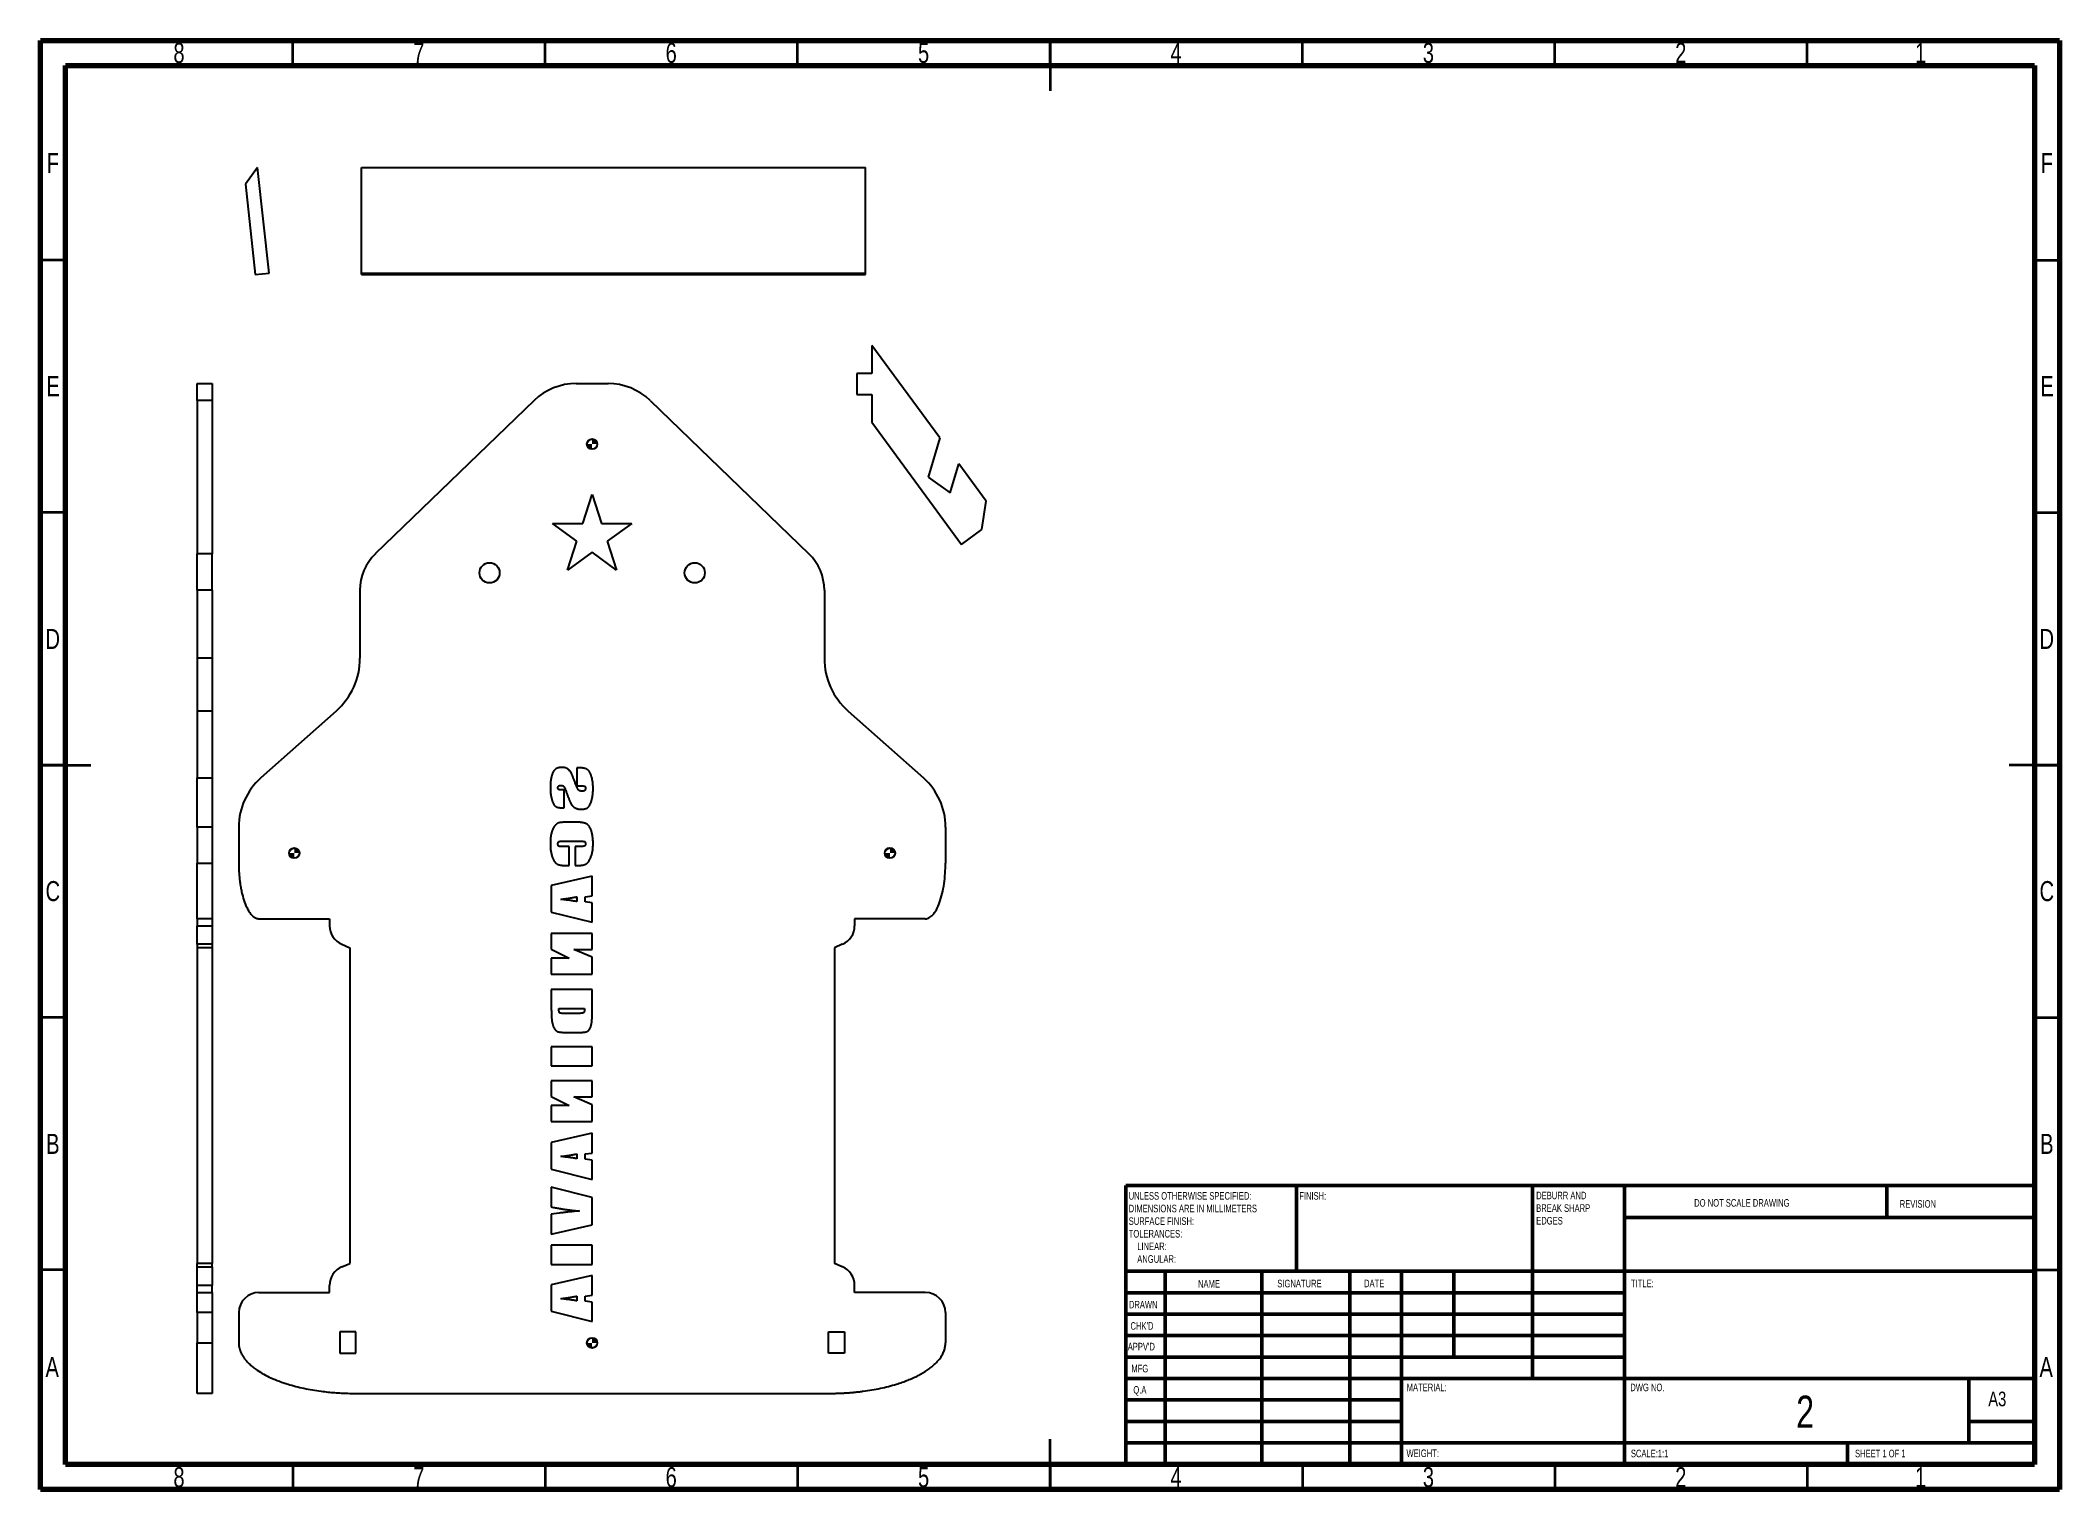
# Model space of a CAD drawing. Header units: millimetres. Extents: x 15 to 415, y 5 to 292.
import ezdxf

# ---------------------------------------------------------------- set-up
doc = ezdxf.new("R2010")
doc.units = ezdxf.units.MM
doc.styles.add('SLDTEXTSTYLE0', font='TXT', dxfattribs={"width": 0.75})
doc.styles.add('SLDTEXTSTYLE1', font='TXT', dxfattribs={"width": 0.686449})
doc.styles.add('SLDTEXTSTYLE2', font='TXT', dxfattribs={"width": 0.6875})

# ---------------------------------------------------------------- blocks, each defined once
blk = doc.blocks.new('SW_DOWELSYMBOL_0')
at = {"linetype": 'Continuous', "lineweight": 0}
h = blk.add_hatch(color=0, dxfattribs=at)
edge = h.paths.add_edge_path(flags=0)
edge.add_arc((0, 0), 1, 180, 270)
edge.add_line((0, -1), (0, 0))
edge.add_line((0, 0), (-1, 0))
h = blk.add_hatch(color=0, dxfattribs=at)
edge = h.paths.add_edge_path(flags=0)
edge.add_arc((0, 0), 1, 0, 90)
edge.add_line((0, 1), (0, 0))
edge.add_line((0, 0), (1, 0))
at = {"color": 0, "linetype": 'Continuous', "lineweight": 0}
blk.add_circle((0, 0), 1, dxfattribs=at)
blk = doc.blocks.new('SW_DOWELSYMBOL_1')
at = {"linetype": 'Continuous', "lineweight": 0}
h = blk.add_hatch(color=0, dxfattribs=at)
edge = h.paths.add_edge_path(flags=0)
edge.add_arc((0, 0), 1, 180, 270)
edge.add_line((0, -1), (0, 0))
edge.add_line((0, 0), (-1, 0))
h = blk.add_hatch(color=0, dxfattribs=at)
edge = h.paths.add_edge_path(flags=0)
edge.add_arc((0, 0), 1, 0, 90)
edge.add_line((0, 1), (0, 0))
edge.add_line((0, 0), (1, 0))
at = {"color": 0, "linetype": 'Continuous', "lineweight": 0}
blk.add_circle((0, 0), 1, dxfattribs=at)
blk = doc.blocks.new('SW_DOWELSYMBOL_2')
at = {"linetype": 'Continuous', "lineweight": 0}
h = blk.add_hatch(color=0, dxfattribs=at)
edge = h.paths.add_edge_path(flags=0)
edge.add_arc((0, 0), 1, 180, 270)
edge.add_line((0, -1), (0, 0))
edge.add_line((0, 0), (-1, 0))
h = blk.add_hatch(color=0, dxfattribs=at)
edge = h.paths.add_edge_path(flags=0)
edge.add_arc((0, 0), 1, 0, 90)
edge.add_line((0, 1), (0, 0))
edge.add_line((0, 0), (1, 0))
at = {"color": 0, "linetype": 'Continuous', "lineweight": 0}
blk.add_circle((0, 0), 1, dxfattribs=at)
blk = doc.blocks.new('SW_DOWELSYMBOL_3')
at = {"linetype": 'Continuous', "lineweight": 0}
h = blk.add_hatch(color=0, dxfattribs=at)
edge = h.paths.add_edge_path(flags=0)
edge.add_arc((0, 0), 1, 180, 270)
edge.add_line((0, -1), (0, 0))
edge.add_line((0, 0), (-1, 0))
h = blk.add_hatch(color=0, dxfattribs=at)
edge = h.paths.add_edge_path(flags=0)
edge.add_arc((0, 0), 1, 0, 90)
edge.add_line((0, 1), (0, 0))
edge.add_line((0, 0), (1, 0))
at = {"color": 0, "linetype": 'Continuous', "lineweight": 0}
blk.add_circle((0, 0), 1, dxfattribs=at)

msp = doc.modelspace()

# ---------------------------------------------------------------- linework, layer by layer
at = {"color": 7, "linetype": 'Continuous', "lineweight": 70}
for p, q in [((15, 5), (15, 292)), ((15, 292), (415, 292)), ((415, 292), (415, 5)), ((20, 10), (20, 287)), ((20, 287), (410, 287)), ((410, 287), (410, 10)), ((410, 10), (20, 10)), ((415, 5), (15, 5))]:
    msp.add_line(p, q, dxfattribs=at)
at = {"color": 7, "linetype": 'Continuous', "lineweight": 35}
for p, q in [((65, 287), (65, 292)), ((115, 287), (115, 292)), ((165, 287), (165, 292)), ((215, 292), (215, 282)), ((215, 287), (215, 292)), ((265, 287), (265, 292)), ((315, 287), (315, 292)), ((365, 287), (365, 292)), ((20, 248.5), (15, 248.5)), ((410, 248.5), (415, 248.5)), ((20, 198.5), (15, 198.5)), ((410, 198.5), (415, 198.5)), ((15, 148.5), (25, 148.5)), ((20, 148.5), (15, 148.5)), ((415, 148.5), (405, 148.5)), ((410, 148.5), (415, 148.5)), ((20, 98.5), (15, 98.5)), ((410, 98.5), (415, 98.5)), ((20, 48.5), (15, 48.5)), ((410, 48.5), (415, 48.5)), ((215, 5), (215, 15)), ((65, 10), (65, 5)), ((115, 10), (115, 5)), ((165, 10), (165, 5)), ((215, 10), (215, 5)), ((265, 10), (265, 5)), ((315, 10), (315, 5)), ((365, 10), (365, 5))]:
    msp.add_line(p, q, dxfattribs=at)
at = {"color": 7, "linetype": 'Continuous', "lineweight": 25}
for p, q in [((58.02, 266.8), (55.61, 263.51)), ((60.31, 245.92), (58.02, 266.8)), ((78.62, 266.8), (178.42, 266.8)), ((78.62, 245.92), (78.62, 266.8)), ((178.42, 245.92), (178.42, 266.8)), ((55.61, 263.51), (57.57, 245.62)), ((57.57, 245.62), (60.31, 245.92)), ((78.62, 245.92), (178.42, 245.92)), ((78.62, 245.62), (78.62, 245.92)), ((78.62, 245.62), (178.42, 245.62)), ((178.42, 245.62), (178.42, 245.92)), ((179.72, 231.58), (179.72, 226.06)), ((193.15, 213.28), (179.72, 231.58)), ((46.03, 224.05), (49.03, 224.05)), ((46.03, 220.68), (46.03, 224.05)), ((49.03, 224.05), (49.03, 220.68)), ((121.15, 224.05), (127.45, 224.05)), ((176.72, 226.06), (176.72, 221.89)), ((179.72, 226.06), (176.72, 226.06)), ((49.03, 220.68), (46.03, 220.68)), ((46.03, 220.68), (46.03, 190.3)), ((49.03, 220.68), (49.03, 190.3)), ((112.81, 220.68), (81.35, 190.3)), ((135.79, 220.68), (167.24, 190.3)), ((176.72, 221.89), (179.72, 221.89)), ((179.72, 221.89), (179.72, 216.37)), ((179.72, 216.37), (197.47, 192.18)), ((193.15, 213.28), (190.85, 205.52)), ((195.22, 202.38), (196.92, 208.13)), ((202.36, 200.72), (196.92, 208.13)), ((190.85, 205.52), (195.22, 202.38)), ((122.44, 196.35), (124.3, 202.05)), ((124.3, 202.05), (126.15, 196.35)), ((201.5, 195.13), (202.36, 200.72)), ((116.44, 196.35), (122.44, 196.35)), ((121.3, 192.82), (116.44, 196.35)), ((126.15, 196.35), (132.15, 196.35)), ((132.15, 196.35), (127.3, 192.82)), ((119.44, 187.11), (121.3, 192.82)), ((127.3, 192.82), (129.15, 187.11)), ((197.47, 192.18), (201.5, 195.13)), ((49.03, 190.3), (46.03, 190.3)), ((46.03, 183.11), (46.03, 190.3)), ((49.03, 183.11), (49.03, 190.3)), ((124.3, 190.64), (119.44, 187.11)), ((129.15, 187.11), (124.3, 190.64)), ((49.03, 183.11), (46.03, 183.11)), ((46.03, 183.11), (46.03, 169.65)), ((49.03, 183.11), (49.03, 169.65)), ((78.3, 183.11), (78.3, 169.65)), ((170.3, 183.11), (170.3, 169.65)), ((49.03, 169.65), (46.03, 169.65)), ((46.03, 169.65), (46.03, 159.18)), ((49.03, 169.65), (49.03, 159.18)), ((49.03, 159.18), (46.03, 159.18)), ((46.03, 159.18), (46.03, 145.93)), ((49.03, 159.18), (49.03, 145.93)), ((73.59, 159.18), (58.67, 145.93)), ((175, 159.18), (189.93, 145.93)), ((46.03, 145.93), (49.03, 145.93)), ((46.03, 136.21), (46.03, 145.93)), ((49.03, 145.93), (49.03, 136.21)), ((121.9, 147.93), (121.29, 147.93)), ((121.29, 147.93), (121.29, 144.35)), ((121.29, 144.35), (122.36, 144.35)), ((118.74, 143.6), (118.06, 143.6)), ((118.34, 140.02), (118.74, 140.02)), ((118.74, 140.02), (118.74, 143.6)), ((46.03, 136.21), (46.03, 129.05)), ((49.03, 136.21), (46.03, 136.21)), ((49.03, 136.21), (49.03, 129.05)), ((54.3, 136.21), (54.3, 129.05)), ((121.4, 137.16), (119.08, 137.16)), ((194.3, 136.21), (194.3, 129.05)), ((119.78, 132.36), (118.32, 132.36)), ((118.4, 133.4), (122.13, 133.4)), ((119.78, 128.6), (119.78, 132.36)), ((122.03, 132.36), (120.91, 132.36)), ((120.91, 132.36), (120.91, 128.6)), ((46.03, 129.05), (49.03, 129.05)), ((118.94, 128.6), (119.78, 128.6)), ((120.91, 128.6), (121.32, 128.6)), ((124.3, 126.49), (116.2, 124.66)), ((116.2, 124.66), (116.2, 119.38)), ((124.3, 122.57), (124.3, 126.49)), ((121.29, 122.4), (121.29, 121.45)), ((122.89, 122.39), (124.3, 122.57)), ((122.89, 121.37), (122.89, 122.39)), ((124.3, 121.19), (122.89, 121.37)), ((124.3, 117.36), (124.3, 121.19)), ((49.03, 118.05), (46.03, 118.05)), ((46.03, 118.05), (46.03, 116.67)), ((46.03, 116.67), (49.03, 116.67)), ((46.03, 112.99), (46.03, 116.67)), ((49.03, 118.05), (49.03, 116.67)), ((49.03, 116.67), (49.03, 112.99)), ((58.3, 118.05), (72.3, 118.05)), ((72.3, 118.05), (72.3, 116.67)), ((116.2, 119.38), (124.3, 117.36)), ((190.3, 118.05), (176.3, 118.05)), ((176.3, 118.05), (176.3, 116.67)), ((49.03, 112.99), (46.03, 112.99)), ((46.03, 112.99), (46.03, 112.32)), ((49.03, 112.32), (46.03, 112.32)), ((46.03, 112.32), (46.03, 49.78)), ((49.03, 112.99), (49.03, 112.32)), ((49.03, 112.32), (49.03, 49.78)), ((74.73, 112.99), (76.3, 112.32)), ((76.3, 112.32), (76.3, 49.78)), ((124.3, 115.16), (116.2, 115.16)), ((116.2, 115.16), (116.2, 112.01)), ((116.2, 112.01), (119.76, 110.26)), ((124.3, 111.96), (124.3, 115.16)), ((173.86, 112.99), (172.3, 112.32)), ((172.3, 112.32), (172.3, 49.78)), ((119.76, 110.26), (116.2, 110.26)), ((116.2, 110.26), (116.2, 107.06)), ((124.3, 110.42), (120.7, 111.96)), ((120.7, 111.96), (124.3, 111.96)), ((124.3, 107.06), (124.3, 110.42)), ((116.2, 107.06), (124.3, 107.06)), ((124.3, 104.01), (116.2, 104.01)), ((116.2, 104.01), (116.2, 101.27)), ((124.3, 99.46), (124.3, 104.01)), ((117.71, 100.25), (122.79, 100.25)), ((121.72, 99.31), (118.61, 99.31)), ((124.3, 92.68), (116.2, 92.68)), ((116.2, 92.68), (116.2, 88.92)), ((119.09, 95.54), (121.86, 95.54)), ((124.3, 88.92), (124.3, 92.68)), ((116.2, 88.92), (124.3, 88.92)), ((124.3, 85.96), (116.2, 85.96)), ((116.2, 85.96), (116.2, 82.82)), ((124.3, 82.76), (124.3, 85.96)), ((116.2, 82.82), (119.76, 81.07)), ((119.76, 81.07), (116.2, 81.07)), ((116.2, 81.07), (116.2, 77.87)), ((124.3, 81.22), (120.7, 82.76)), ((120.7, 82.76), (124.3, 82.76)), ((124.3, 77.87), (124.3, 81.22)), ((116.2, 77.87), (124.3, 77.87)), ((124.3, 75.57), (116.2, 73.74)), ((116.2, 73.74), (116.2, 68.47)), ((124.3, 71.66), (124.3, 75.57)), ((116.2, 68.47), (124.3, 66.44)), ((121.29, 71.48), (121.29, 70.53)), ((122.89, 71.47), (124.3, 71.66)), ((122.89, 70.45), (122.89, 71.47)), ((124.3, 70.27), (122.89, 70.45)), ((124.3, 66.44), (124.3, 70.27)), ((124.3, 62.88), (116.2, 64.9)), ((116.2, 64.9), (116.2, 60.97)), ((124.3, 57.42), (124.3, 62.88)), ((117.78, 59.75), (116.2, 59.52)), ((116.2, 59.52), (116.2, 55.58)), ((116.2, 55.58), (124.3, 57.42)), ((124.3, 53.38), (116.2, 53.38)), ((116.2, 53.38), (116.2, 49.61)), ((124.3, 49.61), (124.3, 53.38)), ((49.03, 49.78), (46.03, 49.78)), ((46.03, 49.12), (46.03, 49.78)), ((46.03, 49.12), (49.03, 49.12)), ((46.03, 45.44), (46.03, 49.12)), ((49.03, 49.12), (49.03, 49.78)), ((49.03, 49.12), (49.03, 45.44)), ((74.73, 49.12), (76.3, 49.78)), ((116.2, 49.61), (124.3, 49.61)), ((173.86, 49.12), (172.3, 49.78)), ((49.03, 45.44), (46.03, 45.44)), ((46.03, 44.05), (46.03, 45.44)), ((46.03, 44.05), (49.03, 44.05)), ((46.03, 40.05), (46.03, 44.05)), ((49.03, 44.05), (49.03, 45.44)), ((49.03, 44.05), (49.03, 40.05)), ((58.3, 44.05), (72.3, 44.05)), ((72.3, 44.05), (72.3, 45.44)), ((124.3, 47.41), (116.2, 45.58)), ((116.2, 45.58), (116.2, 40.31)), ((124.3, 43.5), (124.3, 47.41)), ((176.3, 44.05), (176.3, 45.44)), ((190.3, 44.05), (176.3, 44.05)), ((49.03, 40.05), (46.03, 40.05)), ((46.03, 40.05), (46.03, 34.05)), ((49.03, 40.05), (49.03, 34.05)), ((54.3, 40.05), (54.3, 34.05)), ((116.2, 40.31), (124.3, 38.28)), ((121.29, 43.32), (121.29, 42.37)), ((122.89, 43.31), (124.3, 43.5)), ((122.89, 42.29), (122.89, 43.31)), ((124.3, 42.11), (122.89, 42.29)), ((124.3, 38.28), (124.3, 42.11)), ((194.3, 40.05), (194.3, 34.05)), ((74.3, 36.23), (74.3, 32.05)), ((77.5, 36.23), (74.3, 36.23)), ((77.5, 32.05), (77.5, 36.23)), ((171.1, 32.05), (171.1, 36.23)), ((171.1, 36.23), (174.3, 36.23)), ((174.3, 36.23), (174.3, 32.05)), ((46.03, 34.05), (49.03, 34.05)), ((74.3, 32.05), (77.5, 32.05)), ((174.3, 32.05), (171.1, 32.05)), ((49.03, 24.05), (46.03, 24.05)), ((77.3, 24.05), (171.3, 24.05))]:
    msp.add_line(p, q, dxfattribs=at)
at = {"color": 7, "linetype": 'Continuous', "lineweight": 50}
for p, q in [((230, 65.25), (410, 65.25)), ((230, 65.25), (230, 10)), ((263.8, 48.25), (263.8, 65.25)), ((310.6, 65.25), (310.6, 27)), ((328.8, 65.25), (328.8, 10)), ((380.8, 58.88), (380.8, 65.25)), ((410, 58.88), (328.8, 58.88)), ((410, 48.25), (230, 48.25)), ((237.8, 48.25), (237.8, 10)), ((256.99, 48.25), (256.99, 10)), ((274.4, 48.25), (274.4, 10)), ((284.6, 10), (284.6, 48.25)), ((295, 31.25), (295, 48.25)), ((328.8, 44), (230, 44)), ((328.8, 39.75), (230, 39.75)), ((328.8, 35.5), (230, 35.5)), ((328.8, 31.25), (230, 31.25)), ((284.6, 27), (230, 27)), ((284.6, 27), (410, 27)), ((397, 14.25), (397, 27)), ((284.6, 22.75), (230, 22.75)), ((284.6, 18.5), (230, 18.5)), ((410, 18.5), (397, 18.5)), ((230, 14.25), (410, 14.25)), ((373, 10), (373, 14.25))]:
    msp.add_line(p, q, dxfattribs=at)
at = {"color": 7, "linetype": 'Continuous', "lineweight": 25}
for centre, radius in [((124.3, 212.05), 1.02), ((124.3, 212.05), 1), ((103.98, 186.55), 2), ((144.62, 186.55), 2), ((65.3, 131.05), 1.02), ((65.3, 131.05), 1), ((183.3, 131.05), 1.03), ((183.3, 131.05), 1), ((124.3, 34.05), 1.02), ((124.3, 34.05), 1)]:
    msp.add_circle(centre, radius, dxfattribs=at)
for centre, radius, start, end in [((121.15, 212.05), 12, 90, 134), ((127.45, 212.05), 12, 46, 90), ((88.3, 183.11), 10, 134, 180), ((160.3, 183.11), 10, 0, 46), ((64.3, 169.65), 14, 311.5942, 0), ((184.3, 169.65), 14, 180, 228.4058), ((67.3, 136.21), 13, 131.5942, 180), ((181.3, 136.21), 13, 0, 48.4058), ((76.3, 116.67), 4, 180, 247), ((172.3, 116.67), 4, 293, 0), ((76.3, 45.44), 4, 113, 180), ((172.3, 45.44), 4, 0, 67), ((58.3, 40.05), 4, 90, 180), ((190.3, 40.05), 4, 0, 90)]:
    msp.add_arc(centre, radius, start, end, dxfattribs=at)
for points, knots in [([(118.35, 148.02), (118.28, 148.02), (118.13, 148.02), (117.91, 148), (117.71, 147.97), (117.53, 147.92), (117.36, 147.86), (117.21, 147.79), (117.07, 147.71), (116.95, 147.61), (116.84, 147.49), (116.74, 147.37), (116.64, 147.22), (116.55, 147.07), (116.47, 146.89), (116.39, 146.7), (116.32, 146.5), (116.26, 146.28), (116.2, 146.05), (116.15, 145.81), (116.11, 145.56), (116.08, 145.29), (116.05, 145.02), (116.03, 144.73), (116.02, 144.43), (116.02, 144.23), (116.02, 144.13)], [0, 0, 0, 0, 0.04455, 0.086155, 0.124955, 0.161212, 0.195483, 0.227839, 0.258539, 0.288358, 0.318448, 0.349946, 0.382993, 0.417931, 0.454982, 0.494173, 0.535619, 0.579418, 0.625307, 0.673095, 0.722574, 0.774049, 0.827368, 0.882806, 0.940424, 1, 1, 1, 1]), ([(120.85, 145.23), (120.81, 145.33), (120.73, 145.53), (120.62, 145.82), (120.52, 146.09), (120.43, 146.32), (120.34, 146.53), (120.26, 146.71), (120.19, 146.86), (120.1, 147.03), (119.99, 147.21), (119.83, 147.4), (119.65, 147.58), (119.49, 147.71), (119.34, 147.8), (119.22, 147.86), (119.09, 147.91), (118.96, 147.95), (118.82, 147.99), (118.67, 148.01), (118.51, 148.02), (118.41, 148.02), (118.35, 148.02)], [0, 0, 0, 0, 0.083337, 0.159487, 0.228921, 0.291309, 0.346192, 0.39439, 0.435922, 0.470012, 0.531357, 0.592234, 0.653801, 0.716663, 0.748944, 0.781741, 0.814813, 0.849316, 0.884896, 0.921783, 0.959886, 1, 1, 1, 1]), ([(116.02, 144.13), (116.02, 144.01), (116.02, 143.79), (116.03, 143.45), (116.05, 143.13), (116.08, 142.83), (116.12, 142.53), (116.17, 142.25), (116.22, 141.98), (116.28, 141.72), (116.35, 141.47), (116.43, 141.25), (116.51, 141.05), (116.59, 140.87), (116.68, 140.71), (116.77, 140.57), (116.87, 140.46), (116.98, 140.36), (117.09, 140.28), (117.23, 140.21), (117.37, 140.15), (117.53, 140.1), (117.71, 140.07), (117.91, 140.04), (118.12, 140.03), (118.26, 140.03), (118.34, 140.02)], [0, 0, 0, 0, 0.0634296, 0.1249972, 0.184189, 0.2413402, 0.2965097, 0.3497629, 0.4011727, 0.4507548, 0.4975309, 0.5409153, 0.5810001, 0.6176552, 0.651182, 0.6819848, 0.7101816, 0.7359997, 0.7616002, 0.7886297, 0.8176948, 0.8488788, 0.8825116, 0.9190452, 0.9580659, 1, 1, 1, 1]), ([(117.52, 144.02), (117.52, 144.05), (117.53, 144.11), (117.55, 144.2), (117.58, 144.27), (117.64, 144.34), (117.71, 144.39), (117.81, 144.42), (117.93, 144.44), (118.02, 144.45), (118.06, 144.45)], [0, 0, 0, 0, 0.1174552, 0.2269978, 0.3284023, 0.4300111, 0.5378215, 0.6648553, 0.8176278, 1, 1, 1, 1]), ([(118.06, 143.6), (118.01, 143.6), (117.91, 143.6), (117.77, 143.62), (117.68, 143.64), (117.61, 143.69), (117.57, 143.75), (117.54, 143.83), (117.52, 143.92), (117.52, 143.99), (117.52, 144.02)], [0, 0, 0, 0, 0.203725, 0.365884, 0.486829, 0.574505, 0.656737, 0.751645, 0.865863, 1, 1, 1, 1]), ([(118.06, 144.45), (118.13, 144.45), (118.24, 144.44), (118.4, 144.42), (118.53, 144.38), (118.6, 144.34), (118.63, 144.32)], [0, 0, 0, 0, 0.319767, 0.58728, 0.812975, 1, 1, 1, 1]), ([(118.63, 144.32), (118.65, 144.3), (118.69, 144.27), (118.74, 144.2), (118.79, 144.11), (118.85, 144.01), (118.9, 143.89), (118.96, 143.75), (119.02, 143.59), (119.06, 143.48), (119.08, 143.42)], [0, 0, 0, 0, 0.072018, 0.156971, 0.257028, 0.371592, 0.504968, 0.653543, 0.818319, 1, 1, 1, 1]), ([(121.54, 143.6), (121.52, 143.63), (121.48, 143.7), (121.41, 143.83), (121.34, 143.98), (121.26, 144.17), (121.17, 144.39), (121.07, 144.64), (120.96, 144.92), (120.89, 145.12), (120.85, 145.23)], [0, 0, 0, 0, 0.06219, 0.141998, 0.240002, 0.355513, 0.489113, 0.641816, 0.811488, 1, 1, 1, 1]), ([(124.49, 143.82), (124.49, 143.94), (124.48, 144.17), (124.47, 144.51), (124.44, 144.83), (124.41, 145.14), (124.36, 145.44), (124.31, 145.73), (124.24, 146), (124.17, 146.26), (124.09, 146.5), (124, 146.73), (123.9, 146.93), (123.8, 147.11), (123.7, 147.26), (123.58, 147.4), (123.46, 147.51), (123.34, 147.61), (123.2, 147.68), (123.05, 147.75), (122.89, 147.81), (122.72, 147.85), (122.53, 147.89), (122.33, 147.91), (122.12, 147.93), (121.98, 147.93), (121.9, 147.93)], [0, 0, 0, 0, 0.062843, 0.123638, 0.18216, 0.238491, 0.292671, 0.345124, 0.395588, 0.444222, 0.490312, 0.533212, 0.57301, 0.609656, 0.643855, 0.675531, 0.704847, 0.732625, 0.760297, 0.78925, 0.819727, 0.85194, 0.885805, 0.92173, 0.95986, 1, 1, 1, 1]), ([(122.36, 144.35), (122.4, 144.35), (122.46, 144.35), (122.56, 144.35), (122.64, 144.34), (122.71, 144.33), (122.77, 144.32), (122.82, 144.3), (122.86, 144.29), (122.9, 144.26), (122.94, 144.2), (122.96, 144.12), (122.98, 144.03), (122.98, 143.96), (122.98, 143.92)], [0, 0, 0, 0, 0.1162185, 0.2196274, 0.3119781, 0.3918665, 0.4596157, 0.5168157, 0.5637326, 0.6028032, 0.6771169, 0.7659304, 0.8723314, 1, 1, 1, 1]), ([(119.08, 143.42), (119.11, 143.32), (119.18, 143.13), (119.28, 142.85), (119.37, 142.59), (119.47, 142.33), (119.56, 142.09), (119.65, 141.87), (119.73, 141.66), (119.82, 141.47), (119.9, 141.28), (119.98, 141.12), (120.05, 140.96), (120.13, 140.83), (120.2, 140.7), (120.27, 140.59), (120.34, 140.5), (120.39, 140.44), (120.41, 140.41)], [0, 0, 0, 0, 0.093945, 0.183961, 0.269488, 0.351104, 0.428245, 0.500918, 0.569303, 0.633654, 0.693757, 0.750047, 0.801757, 0.849531, 0.892779, 0.932379, 0.968051, 1, 1, 1, 1]), ([(120.41, 140.41), (120.46, 140.36), (120.56, 140.25), (120.74, 140.11), (120.93, 140), (121.15, 139.9), (121.38, 139.83), (121.63, 139.78), (121.9, 139.75), (122.09, 139.74), (122.18, 139.74)], [0, 0, 0, 0, 0.112866, 0.22611, 0.340895, 0.459534, 0.583584, 0.714411, 0.852343, 1, 1, 1, 1]), ([(122.41, 143.32), (122.36, 143.32), (122.26, 143.32), (122.11, 143.33), (121.98, 143.35), (121.86, 143.39), (121.76, 143.42), (121.67, 143.47), (121.6, 143.53), (121.56, 143.57), (121.54, 143.6)], [0, 0, 0, 0, 0.169894, 0.324778, 0.465402, 0.592763, 0.707649, 0.81162, 0.908233, 1, 1, 1, 1]), ([(122.18, 139.74), (122.25, 139.74), (122.39, 139.75), (122.58, 139.76), (122.77, 139.79), (122.94, 139.83), (123.09, 139.88), (123.23, 139.94), (123.36, 140.01), (123.48, 140.1), (123.59, 140.2), (123.69, 140.33), (123.79, 140.47), (123.88, 140.63), (123.97, 140.81), (124.05, 141.02), (124.13, 141.24), (124.2, 141.48), (124.27, 141.74), (124.33, 142.01), (124.38, 142.29), (124.42, 142.58), (124.45, 142.87), (124.47, 143.18), (124.48, 143.5), (124.49, 143.71), (124.49, 143.82)], [0, 0, 0, 0, 0.039322, 0.076263, 0.110988, 0.143417, 0.174316, 0.203322, 0.231338, 0.25808, 0.285493, 0.315371, 0.347618, 0.382571, 0.420702, 0.462031, 0.50659, 0.55466, 0.605015, 0.656808, 0.709964, 0.764731, 0.820976, 0.878978, 0.938543, 1, 1, 1, 1]), ([(122.98, 143.92), (122.98, 143.87), (122.98, 143.78), (122.95, 143.65), (122.91, 143.54), (122.85, 143.46), (122.76, 143.39), (122.66, 143.35), (122.54, 143.32), (122.46, 143.32), (122.41, 143.32)], [0, 0, 0, 0, 0.153131, 0.287276, 0.404259, 0.511416, 0.617038, 0.731018, 0.856115, 1, 1, 1, 1]), ([(119.08, 137.16), (119.01, 137.16), (118.87, 137.16), (118.67, 137.16), (118.49, 137.15), (118.32, 137.14), (118.16, 137.12), (118.01, 137.11), (117.88, 137.09), (117.76, 137.06), (117.64, 137.03), (117.53, 136.98), (117.42, 136.92), (117.32, 136.85), (117.21, 136.77), (117.1, 136.67), (117, 136.56), (116.89, 136.44), (116.79, 136.3), (116.7, 136.16), (116.61, 136), (116.52, 135.83), (116.44, 135.64), (116.37, 135.45), (116.3, 135.24), (116.23, 134.94), (116.14, 134.55), (116.07, 134.06), (116.02, 133.53), (116.02, 133.17), (116.02, 132.98)], [0, 0, 0, 0, 0.035073, 0.067962, 0.098685, 0.127248, 0.153665, 0.177712, 0.199896, 0.220054, 0.239325, 0.259091, 0.279793, 0.301072, 0.32363, 0.347599, 0.372753, 0.399356, 0.427365, 0.456077, 0.486287, 0.517767, 0.550611, 0.585133, 0.621025, 0.658664, 0.737442, 0.820179, 0.907659, 1, 1, 1, 1]), ([(124.49, 132.88), (124.48, 133.01), (124.48, 133.26), (124.47, 133.62), (124.44, 133.97), (124.4, 134.3), (124.36, 134.62), (124.3, 134.91), (124.23, 135.19), (124.15, 135.46), (124.07, 135.7), (123.97, 135.93), (123.86, 136.13), (123.75, 136.31), (123.63, 136.47), (123.5, 136.61), (123.36, 136.73), (123.21, 136.83), (123.04, 136.91), (122.86, 136.98), (122.66, 137.03), (122.44, 137.08), (122.21, 137.12), (121.96, 137.14), (121.69, 137.16), (121.5, 137.16), (121.4, 137.16)], [0, 0, 0, 0, 0.061847, 0.121108, 0.17762, 0.231672, 0.283335, 0.332502, 0.379409, 0.42405, 0.466419, 0.505985, 0.542937, 0.577585, 0.610297, 0.641204, 0.670705, 0.699181, 0.728439, 0.759655, 0.793045, 0.829198, 0.867665, 0.908957, 0.952954, 1, 1, 1, 1]), ([(116.02, 132.98), (116.02, 132.85), (116.02, 132.6), (116.04, 132.22), (116.06, 131.87), (116.1, 131.53), (116.16, 131.2), (116.22, 130.9), (116.29, 130.6), (116.38, 130.33), (116.47, 130.08), (116.57, 129.85), (116.68, 129.64), (116.79, 129.45), (116.91, 129.29), (117.03, 129.14), (117.16, 129.03), (117.3, 128.93), (117.45, 128.85), (117.61, 128.78), (117.79, 128.72), (117.99, 128.68), (118.2, 128.64), (118.43, 128.62), (118.68, 128.6), (118.85, 128.6), (118.94, 128.6)], [0, 0, 0, 0, 0.064011, 0.1251852, 0.1840545, 0.2402262, 0.2940681, 0.3456038, 0.3946925, 0.4420521, 0.4866032, 0.5279263, 0.5663794, 0.6021257, 0.6351721, 0.6656404, 0.6943645, 0.7213741, 0.7484958, 0.7772928, 0.8084578, 0.8414415, 0.8772171, 0.9153847, 0.9562736, 1, 1, 1, 1]), ([(117.52, 132.9), (117.52, 132.95), (117.53, 133.03), (117.55, 133.15), (117.59, 133.25), (117.65, 133.3), (117.7, 133.33), (117.76, 133.35), (117.83, 133.36), (117.92, 133.38), (118.02, 133.39), (118.13, 133.39), (118.26, 133.4), (118.36, 133.4), (118.4, 133.4)], [0, 0, 0, 0, 0.12001, 0.219978, 0.300881, 0.371754, 0.41058, 0.460456, 0.520647, 0.59239, 0.677047, 0.772582, 0.880208, 1, 1, 1, 1]), ([(118.32, 132.36), (118.27, 132.36), (118.19, 132.36), (118.07, 132.37), (117.96, 132.38), (117.87, 132.38), (117.79, 132.4), (117.73, 132.41), (117.68, 132.43), (117.63, 132.46), (117.58, 132.52), (117.55, 132.62), (117.52, 132.75), (117.52, 132.85), (117.52, 132.9)], [0, 0, 0, 0, 0.115079, 0.217575, 0.30884, 0.388996, 0.456975, 0.5128, 0.55883, 0.595697, 0.66483, 0.752894, 0.863285, 1, 1, 1, 1]), ([(121.32, 128.6), (121.42, 128.6), (121.61, 128.6), (121.89, 128.61), (122.15, 128.64), (122.38, 128.67), (122.6, 128.71), (122.79, 128.77), (122.96, 128.83), (123.11, 128.9), (123.25, 129), (123.38, 129.11), (123.51, 129.25), (123.63, 129.41), (123.75, 129.59), (123.86, 129.8), (123.97, 130.03), (124.08, 130.29), (124.17, 130.56), (124.26, 130.85), (124.33, 131.15), (124.39, 131.47), (124.43, 131.8), (124.46, 132.15), (124.48, 132.51), (124.49, 132.76), (124.49, 132.88)], [0, 0, 0, 0, 0.04869, 0.093638, 0.135394, 0.173783, 0.208901, 0.241229, 0.270386, 0.297046, 0.323262, 0.351031, 0.38094, 0.413477, 0.448722, 0.48699, 0.527995, 0.572496, 0.619367, 0.667843, 0.718076, 0.770246, 0.824389, 0.880679, 0.939196, 1, 1, 1, 1]), ([(122.98, 132.92), (122.98, 132.87), (122.98, 132.77), (122.95, 132.64), (122.9, 132.53), (122.84, 132.47), (122.78, 132.44), (122.72, 132.42), (122.64, 132.4), (122.55, 132.39), (122.44, 132.38), (122.32, 132.37), (122.18, 132.36), (122.09, 132.36), (122.03, 132.36)], [0, 0, 0, 0, 0.12394, 0.22547, 0.308526, 0.380924, 0.420172, 0.469289, 0.529329, 0.599814, 0.682435, 0.77718, 0.882989, 1, 1, 1, 1]), ([(122.13, 133.4), (122.18, 133.4), (122.27, 133.4), (122.39, 133.39), (122.5, 133.39), (122.6, 133.38), (122.68, 133.36), (122.75, 133.35), (122.8, 133.33), (122.86, 133.31), (122.91, 133.25), (122.95, 133.16), (122.98, 133.05), (122.98, 132.97), (122.98, 132.92)], [0, 0, 0, 0, 0.120274, 0.229093, 0.325264, 0.410055, 0.482622, 0.542851, 0.593027, 0.63308, 0.703646, 0.784898, 0.882042, 1, 1, 1, 1]), ([(46.03, 118.05), (46.03, 118.05), (46.03, 118.05), (46.03, 118.07), (46.03, 118.09), (46.03, 118.13), (46.03, 118.17), (46.03, 118.22), (46.03, 118.28), (46.03, 118.35), (46.03, 118.43), (46.03, 118.52), (46.03, 118.62), (46.03, 118.86), (46.03, 119.3), (46.03, 120.17), (46.03, 121.38), (46.03, 122.69), (46.03, 123.87), (46.03, 124.84), (46.03, 125.85), (46.03, 126.89), (46.03, 127.96), (46.03, 128.68), (46.03, 129.05)], [0, 0, 0, 0, 0.009505, 0.019022, 0.028609, 0.038326, 0.048227, 0.058365, 0.06879, 0.079546, 0.090675, 0.102214, 0.114196, 0.126651, 0.185036, 0.252385, 0.368358, 0.502306, 0.580006, 0.659619, 0.741293, 0.825165, 0.911362, 1, 1, 1, 1]), ([(49.03, 129.05), (49.03, 128.87), (49.03, 128.5), (49.03, 127.95), (49.03, 127.41), (49.03, 126.88), (49.03, 126.36), (49.03, 125.84), (49.03, 125.33), (49.03, 124.83), (49.03, 124.34), (49.03, 123.86), (49.03, 123.38), (49.03, 122.53), (49.03, 121.37), (49.03, 120.16), (49.03, 119.3), (49.03, 118.81), (49.03, 118.52), (49.03, 118.35), (49.03, 118.22), (49.03, 118.12), (49.03, 118.06), (49.03, 118.06), (49.03, 118.05)], [0, 0, 0, 0, 0.0446748, 0.0887251, 0.1321647, 0.1750079, 0.2172697, 0.2589654, 0.3001114, 0.3407245, 0.380822, 0.4204224, 0.4595443, 0.4982074, 0.6324329, 0.7486543, 0.8158211, 0.874125, 0.8983873, 0.9209027, 0.9419511, 0.9618744, 0.9810746, 1, 1, 1, 1]), ([(54.3, 129.05), (54.3, 128.87), (54.3, 128.5), (54.32, 127.95), (54.34, 127.41), (54.37, 126.88), (54.41, 126.36), (54.47, 125.84), (54.53, 125.33), (54.6, 124.83), (54.68, 124.34), (54.77, 123.86), (54.87, 123.38), (55.07, 122.53), (55.4, 121.37), (55.91, 120.16), (56.43, 119.3), (56.82, 118.81), (57.14, 118.52), (57.37, 118.35), (57.59, 118.22), (57.83, 118.12), (58.06, 118.06), (58.22, 118.06), (58.3, 118.05)], [0, 0, 0, 0, 0.0446748, 0.0887251, 0.1321647, 0.1750079, 0.2172697, 0.2589654, 0.3001114, 0.3407245, 0.380822, 0.4204224, 0.4595443, 0.4982074, 0.6324329, 0.7486543, 0.8158211, 0.874125, 0.8983873, 0.9209027, 0.9419511, 0.9618744, 0.9810746, 1, 1, 1, 1]), ([(190.3, 118.05), (190.53, 118.05), (190.78, 118.11), (191.27, 118.36), (191.52, 118.56), (192.02, 119.09), (192.26, 119.43), (192.72, 120.26), (192.93, 120.74), (193.32, 121.81), (193.5, 122.4), (193.8, 123.66), (193.92, 124.33), (194.11, 125.68), (194.19, 126.37), (194.28, 127.73), (194.3, 128.4), (194.3, 129.05)], [0, 0, 0, 0, 0.125, 0.125, 0.25, 0.25, 0.375, 0.375, 0.5, 0.5, 0.625, 0.625, 0.75, 0.75, 0.875, 0.875, 1, 1, 1, 1]), ([(118.07, 121.89), (118.25, 121.92), (118.61, 121.97), (119.12, 122.04), (119.59, 122.11), (120.01, 122.18), (120.39, 122.24), (120.73, 122.29), (121.02, 122.35), (121.2, 122.38), (121.29, 122.4)], [0, 0, 0, 0, 0.172117, 0.33065, 0.475602, 0.607489, 0.725804, 0.830553, 0.921825, 1, 1, 1, 1]), ([(121.29, 121.45), (121.18, 121.47), (120.96, 121.51), (120.61, 121.56), (120.24, 121.62), (119.85, 121.68), (119.44, 121.73), (119, 121.78), (118.54, 121.84), (118.23, 121.87), (118.07, 121.89)], [0, 0, 0, 0, 0.10009, 0.207763, 0.322139, 0.443675, 0.571871, 0.707694, 0.850252, 1, 1, 1, 1]), ([(116.2, 101.27), (116.2, 101.17), (116.2, 100.96), (116.21, 100.66), (116.21, 100.37), (116.21, 100.09), (116.22, 99.83), (116.22, 99.58), (116.23, 99.34), (116.24, 99.11), (116.25, 98.9), (116.26, 98.7), (116.27, 98.51), (116.28, 98.33), (116.3, 98.17), (116.31, 98.02), (116.33, 97.88), (116.35, 97.72), (116.38, 97.53), (116.43, 97.31), (116.48, 97.11), (116.54, 96.92), (116.6, 96.75), (116.67, 96.58), (116.75, 96.44), (116.83, 96.3), (116.91, 96.18), (117, 96.07), (117.09, 95.97), (117.18, 95.89), (117.28, 95.81), (117.37, 95.75), (117.47, 95.7), (117.57, 95.66), (117.68, 95.64), (117.82, 95.61), (117.97, 95.59), (118.15, 95.57), (118.35, 95.56), (118.58, 95.55), (118.82, 95.54), (119, 95.54), (119.09, 95.54)], [0, 0, 0, 0, 0.041663, 0.081584, 0.119759, 0.156389, 0.191274, 0.224425, 0.256026, 0.285884, 0.314015, 0.340598, 0.36545, 0.388576, 0.410157, 0.429824, 0.448164, 0.464607, 0.495254, 0.524177, 0.551765, 0.577695, 0.602214, 0.625395, 0.647236, 0.668107, 0.687729, 0.70619, 0.723748, 0.7402, 0.755666, 0.770501, 0.7848, 0.798657, 0.81365, 0.831399, 0.852144, 0.875882, 0.902487, 0.931973, 0.964537, 1, 1, 1, 1]), ([(118.61, 99.31), (118.57, 99.31), (118.49, 99.31), (118.38, 99.31), (118.28, 99.32), (118.19, 99.32), (118.11, 99.33), (118.05, 99.34), (118, 99.35), (117.95, 99.36), (117.9, 99.39), (117.85, 99.45), (117.8, 99.53), (117.77, 99.62), (117.74, 99.74), (117.72, 99.89), (117.71, 100.06), (117.71, 100.18), (117.71, 100.25)], [0, 0, 0, 0, 0.077277, 0.146373, 0.20825, 0.262916, 0.308596, 0.347165, 0.378722, 0.402584, 0.444991, 0.490671, 0.543679, 0.604966, 0.678831, 0.769725, 0.876335, 1, 1, 1, 1]), ([(122.79, 100.25), (122.79, 100.2), (122.79, 100.11), (122.78, 99.98), (122.77, 99.86), (122.76, 99.75), (122.73, 99.66), (122.71, 99.59), (122.68, 99.52), (122.64, 99.47), (122.59, 99.43), (122.52, 99.4), (122.43, 99.37), (122.33, 99.35), (122.2, 99.33), (122.06, 99.32), (121.9, 99.31), (121.78, 99.31), (121.72, 99.31)], [0, 0, 0, 0, 0.08316, 0.158862, 0.226383, 0.286723, 0.339479, 0.385693, 0.425129, 0.459398, 0.494681, 0.537123, 0.589179, 0.650303, 0.722396, 0.80421, 0.896687, 1, 1, 1, 1]), ([(121.86, 95.54), (121.94, 95.54), (122.1, 95.55), (122.34, 95.55), (122.55, 95.57), (122.74, 95.59), (122.91, 95.61), (123.06, 95.64), (123.19, 95.68), (123.33, 95.74), (123.49, 95.83), (123.65, 95.98), (123.79, 96.17), (123.91, 96.39), (124.02, 96.64), (124.1, 96.91), (124.17, 97.2), (124.21, 97.46), (124.23, 97.69), (124.25, 97.89), (124.27, 98.1), (124.28, 98.33), (124.29, 98.59), (124.29, 98.86), (124.3, 99.16), (124.3, 99.36), (124.3, 99.46)], [0, 0, 0, 0, 0.0465006, 0.08902, 0.1275758, 0.1625163, 0.1938457, 0.2214686, 0.2456582, 0.2664006, 0.304898, 0.3442468, 0.386317, 0.4318948, 0.4807769, 0.5325866, 0.5872279, 0.6453958, 0.6771194, 0.7125389, 0.7513789, 0.7939218, 0.8401799, 0.8898957, 0.9430799, 1, 1, 1, 1]), ([(118.07, 70.97), (118.25, 71), (118.61, 71.05), (119.12, 71.12), (119.59, 71.19), (120.01, 71.26), (120.39, 71.32), (120.73, 71.38), (121.02, 71.43), (121.2, 71.47), (121.29, 71.48)], [0, 0, 0, 0, 0.1721168, 0.33065, 0.4756017, 0.6074892, 0.7258043, 0.8305529, 0.9218247, 1, 1, 1, 1]), ([(121.29, 70.53), (121.18, 70.55), (120.96, 70.59), (120.61, 70.65), (120.24, 70.7), (119.85, 70.76), (119.44, 70.81), (119, 70.87), (118.54, 70.92), (118.23, 70.96), (118.07, 70.97)], [0, 0, 0, 0, 0.10009, 0.207763, 0.322139, 0.443675, 0.571871, 0.707694, 0.850252, 1, 1, 1, 1]), ([(116.2, 60.97), (116.48, 60.92), (117.02, 60.81), (117.81, 60.68), (118.56, 60.56), (119.28, 60.45), (119.97, 60.36), (120.62, 60.28), (121.23, 60.22), (121.63, 60.2), (121.82, 60.18)], [0, 0, 0, 0, 0.147834, 0.289045, 0.423949, 0.552018, 0.67379, 0.788817, 0.897617, 1, 1, 1, 1]), ([(121.82, 60.18), (121.64, 60.17), (121.27, 60.14), (120.72, 60.09), (120.2, 60.04), (119.68, 59.99), (119.19, 59.93), (118.7, 59.87), (118.24, 59.81), (117.93, 59.77), (117.78, 59.75)], [0, 0, 0, 0, 0.137924, 0.271913, 0.402364, 0.529287, 0.652331, 0.771866, 0.887857, 1, 1, 1, 1]), ([(118.07, 42.81), (118.25, 42.84), (118.61, 42.89), (119.12, 42.96), (119.59, 43.03), (120.01, 43.1), (120.39, 43.16), (120.73, 43.22), (121.02, 43.27), (121.2, 43.31), (121.29, 43.32)], [0, 0, 0, 0, 0.1721168, 0.33065, 0.4756017, 0.6074892, 0.7258043, 0.8305529, 0.9218247, 1, 1, 1, 1]), ([(121.29, 42.37), (121.18, 42.39), (120.96, 42.43), (120.61, 42.49), (120.24, 42.54), (119.85, 42.6), (119.44, 42.65), (119, 42.71), (118.54, 42.76), (118.23, 42.8), (118.07, 42.81)], [0, 0, 0, 0, 0.10009, 0.207763, 0.322139, 0.443675, 0.571871, 0.707694, 0.850252, 1, 1, 1, 1]), ([(46.03, 24.05), (46.03, 24.05), (46.03, 24.06), (46.03, 24.07), (46.03, 24.1), (46.03, 24.14), (46.03, 24.18), (46.03, 24.24), (46.03, 24.31), (46.03, 24.39), (46.03, 24.6), (46.03, 25.01), (46.03, 25.77), (46.03, 26.63), (46.03, 27.55), (46.03, 28.43), (46.03, 29.18), (46.03, 29.74), (46.03, 30.32), (46.03, 30.84), (46.03, 31.31), (46.03, 31.69), (46.03, 32.08), (46.03, 32.47), (46.03, 32.86), (46.03, 33.25), (46.03, 33.65), (46.03, 33.92), (46.03, 34.05)], [0, 0, 0, 0, 0.0282387, 0.0563466, 0.0843296, 0.1121934, 0.1399439, 0.1675871, 0.1951291, 0.2225759, 0.2499338, 0.378151, 0.4988159, 0.5898022, 0.6728204, 0.748679, 0.7829254, 0.8151443, 0.8455263, 0.8742983, 0.891631, 0.9083102, 0.9244206, 0.9400559, 0.9553187, 0.970319, 0.985173, 1, 1, 1, 1]), ([(49.03, 34.05), (49.03, 33.98), (49.03, 33.84), (49.03, 33.63), (49.03, 33.41), (49.03, 33.2), (49.03, 32.99), (49.03, 32.78), (49.03, 32.57), (49.03, 32.36), (49.03, 32.15), (49.03, 31.95), (49.03, 31.74), (49.03, 31.53), (49.03, 31.33), (49.03, 31.12), (49.03, 30.78), (49.03, 30.31), (49.03, 29.73), (49.03, 29.17), (49.03, 28.21), (49.03, 26.99), (49.03, 25.86), (49.03, 25.01), (49.03, 24.56), (49.03, 24.32), (49.03, 24.2), (49.03, 24.12), (49.03, 24.06), (49.03, 24.06), (49.03, 24.05)], [0, 0, 0, 0, 0.007934, 0.01586, 0.023796, 0.031761, 0.039772, 0.047849, 0.056007, 0.064264, 0.072637, 0.08114, 0.089789, 0.098598, 0.10758, 0.116748, 0.126114, 0.154893, 0.185293, 0.217541, 0.251825, 0.368301, 0.501886, 0.622642, 0.750988, 0.800112, 0.84954, 0.899308, 0.94945, 1, 1, 1, 1]), ([(54.3, 34.05), (54.3, 33.98), (54.3, 33.84), (54.32, 33.63), (54.34, 33.41), (54.38, 33.2), (54.42, 32.99), (54.48, 32.78), (54.55, 32.57), (54.63, 32.36), (54.71, 32.15), (54.81, 31.95), (54.92, 31.74), (55.04, 31.53), (55.16, 31.33), (55.3, 31.12), (55.55, 30.78), (55.95, 30.31), (56.54, 29.73), (57.2, 29.17), (58.53, 28.21), (60.79, 26.99), (63.93, 25.86), (67.26, 25.01), (69.9, 24.56), (71.93, 24.32), (73.25, 24.2), (74.59, 24.12), (75.94, 24.06), (76.84, 24.06), (77.3, 24.05)], [0, 0, 0, 0, 0.007934, 0.01586, 0.023796, 0.031761, 0.039772, 0.047849, 0.056007, 0.064264, 0.072637, 0.08114, 0.089789, 0.098598, 0.10758, 0.116748, 0.126114, 0.154893, 0.185293, 0.217541, 0.251825, 0.368301, 0.501886, 0.622642, 0.750988, 0.800112, 0.84954, 0.899308, 0.94945, 1, 1, 1, 1]), ([(171.3, 24.05), (171.55, 24.05), (172.06, 24.06), (172.81, 24.07), (173.57, 24.1), (174.32, 24.14), (175.06, 24.18), (175.8, 24.24), (176.54, 24.31), (177.28, 24.39), (178.91, 24.6), (181.36, 25.01), (184.32, 25.77), (186.82, 26.63), (188.87, 27.55), (190.37, 28.43), (191.4, 29.18), (192.07, 29.74), (192.65, 30.32), (193.09, 30.84), (193.42, 31.31), (193.65, 31.69), (193.85, 32.08), (194.01, 32.47), (194.14, 32.86), (194.23, 33.25), (194.29, 33.65), (194.29, 33.92), (194.3, 34.05)], [0, 0, 0, 0, 0.028238, 0.056346, 0.084329, 0.112193, 0.139943, 0.167586, 0.195129, 0.222576, 0.249934, 0.378152, 0.498816, 0.589802, 0.672821, 0.748679, 0.782924, 0.815143, 0.845525, 0.874298, 0.891631, 0.90831, 0.92442, 0.940055, 0.955318, 0.970319, 0.985173, 1, 1, 1, 1])]:
    msp.add_open_spline(points, degree=3, knots=knots, dxfattribs=at)

# ---------------------------------------------------------------- block references
at = {"color": 7, "linetype": 'Continuous', "lineweight": 0}
for name, p in [('SW_DOWELSYMBOL_0', (124.3, 212.05)), ('SW_DOWELSYMBOL_2', (65.3, 131.05)), ('SW_DOWELSYMBOL_3', (183.3, 131.05)), ('SW_DOWELSYMBOL_1', (124.3, 34.05))]:
    msp.add_blockref(name, p, dxfattribs=at)

# ---------------------------------------------------------------- texts
for s, insert, char_height, attachment_point, style in [('8', (42.46, 291.51), 3.97, 2, 'SLDTEXTSTYLE0'), ('7', (89.96, 291.51), 3.97, 2, 'SLDTEXTSTYLE0'), ('6', (139.96, 291.51), 3.97, 2, 'SLDTEXTSTYLE0'), ('5', (189.96, 291.51), 3.97, 2, 'SLDTEXTSTYLE0'), ('4', (239.96, 291.51), 3.97, 2, 'SLDTEXTSTYLE0'), ('3', (289.96, 291.51), 3.97, 2, 'SLDTEXTSTYLE0'), ('2', (339.96, 291.51), 3.97, 2, 'SLDTEXTSTYLE0'), ('1', (387.46, 291.51), 3.97, 2, 'SLDTEXTSTYLE0'), ('F', (17.46, 269.7), 3.97, 2, 'SLDTEXTSTYLE0'), ('F', (412.46, 269.7), 3.97, 2, 'SLDTEXTSTYLE0'), ('E', (17.51, 225.51), 3.97, 2, 'SLDTEXTSTYLE0'), ('E', (412.51, 225.51), 3.97, 2, 'SLDTEXTSTYLE0'), ('D', (17.45, 175.45), 3.97, 2, 'SLDTEXTSTYLE0'), ('D', (412.45, 175.45), 3.97, 2, 'SLDTEXTSTYLE0'), ('C', (17.46, 125.51), 3.97, 2, 'SLDTEXTSTYLE0'), ('C', (412.46, 125.51), 3.97, 2, 'SLDTEXTSTYLE0'), ('B', (17.47, 75.45), 3.97, 2, 'SLDTEXTSTYLE0'), ('B', (412.47, 75.45), 3.97, 2, 'SLDTEXTSTYLE0'), ('DEBURR AND', (311.31, 64), 1.5, 1, 'SLDTEXTSTYLE0'), ('UNLESS OTHERWISE SPECIFIED:', (230.59, 63.92), 1.5, 1, 'SLDTEXTSTYLE0'), ('DIMENSIONS ARE IN MILLIMETERS', (230.59, 61.42), 1.5, 1, 'SLDTEXTSTYLE0'), ('FINISH:', (264.37, 63.92), 1.5, 1, 'SLDTEXTSTYLE0'), ('BREAK SHARP', (311.31, 61.5), 1.5, 1, 'SLDTEXTSTYLE0'), ('DO NOT SCALE DRAWING', (342.61, 62.53), 1.5, 1, 'SLDTEXTSTYLE0'), ('REVISION', (383.33, 62.33), 1.5, 1, 'SLDTEXTSTYLE0'), ('TOLERANCES:', (230.59, 56.42), 1.5, 1, 'SLDTEXTSTYLE0'), ('SURFACE FINISH:', (230.59, 58.92), 1.5, 1, 'SLDTEXTSTYLE0'), ('EDGES', (311.31, 59), 1.5, 1, 'SLDTEXTSTYLE0'), ('LINEAR:', (232.28, 53.92), 1.5, 1, 'SLDTEXTSTYLE0'), ('ANGULAR:', (232.28, 51.42), 1.5, 1, 'SLDTEXTSTYLE0'), ('NAME', (244.32, 46.5), 1.5, 1, 'SLDTEXTSTYLE0'), ('SIGNATURE', (260.03, 46.56), 1.5, 1, 'SLDTEXTSTYLE0'), ('DATE', (277.21, 46.58), 1.5, 1, 'SLDTEXTSTYLE0'), ('TITLE:', (330.09, 46.58), 1.5, 1, 'SLDTEXTSTYLE0'), ('DRAWN', (230.64, 42.38), 1.5, 1, 'SLDTEXTSTYLE1'), ("CHK'D", (230.94, 38.16), 1.5, 1, 'SLDTEXTSTYLE0'), ("APPV'D", (230.4, 34.07), 1.5, 1, 'SLDTEXTSTYLE0'), ('A', (17.34, 31.26), 3.97, 2, 'SLDTEXTSTYLE0'), ('MFG', (231.12, 29.72), 1.5, 1, 'SLDTEXTSTYLE0'), ('A', (412.34, 31.26), 3.97, 2, 'SLDTEXTSTYLE0'), ('Q.A', (231.51, 25.5), 1.5, 1, 'SLDTEXTSTYLE0'), ('MATERIAL:', (285.65, 25.99), 1.5, 1, 'SLDTEXTSTYLE0'), ('DWG NO.', (329.95, 25.99), 1.5, 1, 'SLDTEXTSTYLE0'), ('A3', (400.87, 24.41), 2.91, 1, 'SLDTEXTSTYLE0'), ('2', (364.59, 23.61), 6.35, 2, 'SLDTEXTSTYLE0'), ('WEIGHT:', (285.62, 12.95), 1.499, 1, 'SLDTEXTSTYLE0'), ('SCALE:1:1', (330.07, 12.9), 1.5, 1, 'SLDTEXTSTYLE0'), ('SHEET 1 OF 1', (374.48, 12.9), 1.5, 1, 'SLDTEXTSTYLE2'), ('8', (42.46, 9.45), 3.97, 2, 'SLDTEXTSTYLE0'), ('7', (89.96, 9.45), 3.97, 2, 'SLDTEXTSTYLE0'), ('6', (139.96, 9.45), 3.97, 2, 'SLDTEXTSTYLE0'), ('5', (189.96, 9.45), 3.97, 2, 'SLDTEXTSTYLE0'), ('4', (239.96, 9.45), 3.97, 2, 'SLDTEXTSTYLE0'), ('3', (289.96, 9.45), 3.97, 2, 'SLDTEXTSTYLE0'), ('2', (339.96, 9.45), 3.97, 2, 'SLDTEXTSTYLE0'), ('1', (387.46, 9.45), 3.97, 2, 'SLDTEXTSTYLE0')]:
    msp.add_mtext(s, dxfattribs=dict(at, insert=insert, char_height=char_height, attachment_point=attachment_point, style=style))

doc.saveas('drawing.dxf')
